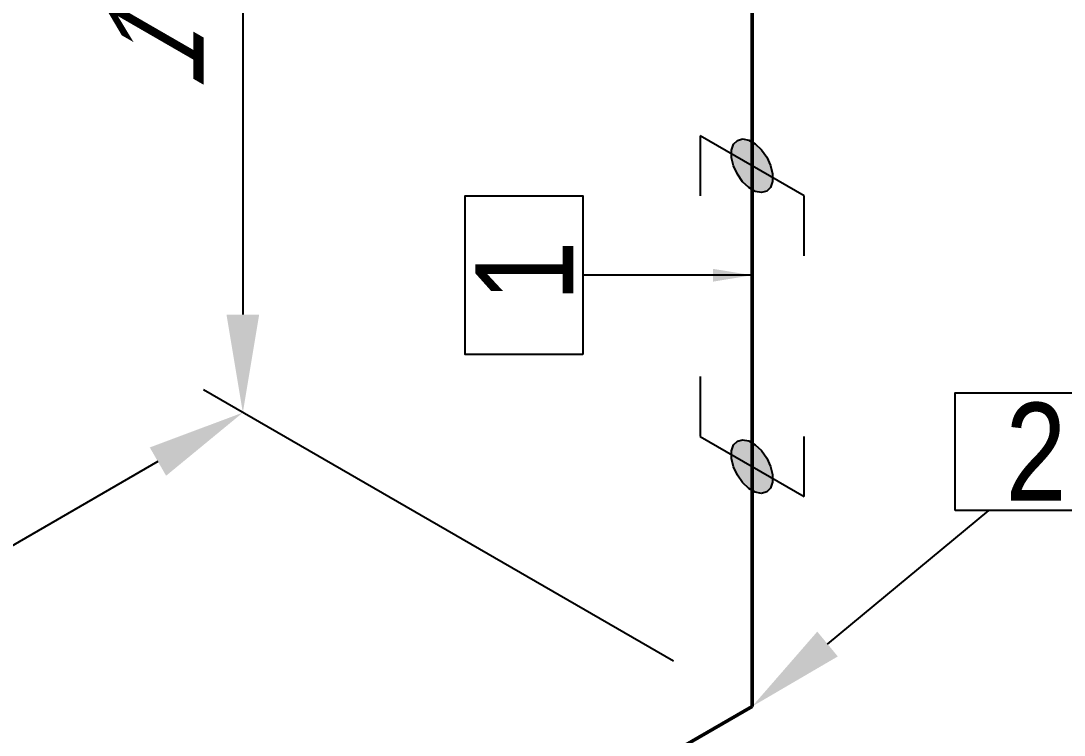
# Model space of a CAD drawing. Header units: millimetres. Extents: x 0 to 594, y 0 to 420.
# Drawn here: x 64.16 to 90.78, y 291.27 to 309.49 of the extents above; entities that cross this region are included whole.
import ezdxf
from ezdxf import colors
from ezdxf.entities.mleader import LeaderData, LeaderLine
from ezdxf.enums import TextEntityAlignment as Align
from ezdxf.math import Vec2, Vec3

# ---------------------------------------------------------------- set-up
doc = ezdxf.new("R2010")
doc.units = ezdxf.units.MM
doc.header["$LTSCALE"] = 0.25
for name, color, linetype in [('용접', 1, 'Continuous'), ('주석', 7, 'Continuous'), ('치수', 1, 'Continuous')]:
    doc.layers.add(name, color=color, linetype=linetype)
doc.layers.add('파이프 작은 보어', color=30, linetype='Continuous', lineweight=50)
doc.styles.add('AdskIsoAnnotation', font='arial.ttf', dxfattribs={"width": 0.8, "height": 1})
doc.styles.add('AdskIsoMetric', font='arial.ttf', dxfattribs={"width": 0.8, "height": 2.5})
doc.styles.add('AdskIsoMetric-30', font='arial.ttf', dxfattribs={"width": 0.8, "height": 2.5})
doc.styles.add('AdskIsoMetric30', font='arial.ttf', dxfattribs={"width": 0.8, "oblique": 30, "height": 2.5})
doc.styles.get("Standard").update_dxf_attribs({"font": 'arial.ttf'})
doc.dimstyles.new('AdskIsoMetric', dxfattribs={"dimtxt": 2.5, "dimasz": 2.5, "dimexe": 1, "dimexo": 2, "dimgap": 0.8, "dimtad": 1, "dimdec": 0, "dimrnd": 1, "dimzin": 0, "dimdsep": 46, "dimtxsty": 'AdskIsoMetric', "dimcen": 0, "dimclrt": 7, "dimadec": 0, "dimazin": 0, "dimtfac": 1, "dimtdec": 0, "dimtmove": 1, "dimatfit": 3, "dimfxl": 0, "dimfrac": 2, "dimtolj": 1, "dimtzin": 0, "dimarcsym": 0})

# ---------------------------------------------------------------- blocks, each defined once
blk = doc.blocks.new('*D28')
at = {"layer": 'Defpoints', "color": 0}
for p in [(82.815, 291.995), (29, 275.925), (41.99, 268.425)]:
    blk.add_point(p, dxfattribs=at)
at = {"layer": '치수', "color": 0, "lineweight": -2}
for p, q in [((80.815, 293.15), (68.825, 300.073)), ((67.66, 298.245), (31.165, 277.175)), ((39.99, 269.58), (28, 276.502))]:
    blk.add_line(p, q, dxfattribs=at)
at = {"layer": '치수', "color": 0}
for points in [[(67.451, 298.606), (67.868, 297.884), (69.825, 299.495)], [(30.957, 277.536), (31.373, 276.814), (29, 275.925)]]:
    blk.add_solid(points, dxfattribs=at)
at = {"layer": '치수', "color": 7, "insert": (47.145, 289.019), "char_height": 2.5, "attachment_point": 5, "rotation": 30, "style": 'AdskIsoMetric-30'}
blk.add_mtext('\\A1;2842', dxfattribs=at)
blk = doc.blocks.new('*D29')
at = {"layer": 'Defpoints', "color": 0}
for p in [(82.815, 311.916), (69.825, 299.495), (82.815, 291.995)]:
    blk.add_point(p, dxfattribs=at)
at = {"layer": '치수', "color": 0, "lineweight": -2}
for p, q in [((80.815, 313.071), (68.825, 319.994)), ((69.825, 316.916), (69.825, 301.995)), ((80.815, 293.15), (68.825, 300.073))]:
    blk.add_line(p, q, dxfattribs=at)
at = {"layer": '치수', "color": 0}
for points in [[(69.408, 316.916), (70.241, 316.916), (69.825, 319.416)], [(69.408, 301.995), (70.241, 301.995), (69.825, 299.495)]]:
    blk.add_solid(points, dxfattribs=at)
at = {"layer": '치수', "color": 7, "insert": (67.58, 310.752), "char_height": 2.5, "attachment_point": 5, "rotation": 90, "style": 'AdskIsoMetric30'}
blk.add_mtext('\\A1;1727', dxfattribs=at)
blk = doc.blocks.new('엘보우-1-Iso2DSkew180')
at = {"color": 0, "linetype": 'ByBlock', "lineweight": -2, "extrusion": (-0.707107, 0.408248, -0.57735)}
for p, q in [((0, 6.124), (0, 0)), ((0, 0), (-5.303, -3.062)), ((0, 0), (0, 0))]:
    blk.add_line(p, q, dxfattribs=at)
blk = doc.blocks.new('엘보우-3-Iso2DSkew90')
at = {"color": 0, "linetype": 'ByBlock', "lineweight": -2, "extrusion": (0.707107, -0.408248, 0.57735)}
for p, q in [((5.303, 3.062), (0, 0)), ((0, 0), (0, -6.124)), ((0, 0), (0, 0))]:
    blk.add_line(p, q, dxfattribs=at)
blk = doc.blocks.new('SocketWeld-2-IsoLeft')
blk.add_hatch(color=256).paths.add_polyline_path([(0.0405, 0.017), (0.0406, 0.0168), (0.0407, 0.0166), (0.0409, 0.0165), (0.041, 0.0163), (0.0412, 0.0161), (0.0413, 0.016), (0.0415, 0.0158), (0.0416, 0.0157), (0.0418, 0.0155), (0.0419, 0.0153), (0.042, 0.0152), (0.0422, 0.015), (0.0423, 0.0148), (0.0425, 0.0147), (0.0426, 0.0145), (0.0428, 0.0143), (0.0429, 0.0142), (0.0431, 0.014), (0.0432, 0.0138), (0.0433, 0.0137), (0.0435, 0.0135), (0.0436, 0.0134), (0.0438, 0.0132), (0.0439, 0.013), (0.0441, 0.0129), (0.0442, 0.0127), (0.0444, 0.0125), (0.0445, 0.0124), (0.0447, 0.0122), (0.0448, 0.012), (0.0449, 0.0119), (0.0451, 0.0117), (0.0452, 0.0115), (0.0454, 0.0114), (0.0455, 0.0112), (0.0457, 0.0111), (0.0458, 0.0109), (0.046, 0.0107), (0.0461, 0.0106), (0.0462, 0.0104), (0.0464, 0.0102), (0.0465, 0.0101), (0.0467, 0.0099), (0.0468, 0.0097), (0.047, 0.0096), (0.0471, 0.0094), (0.0473, 0.0092), (0.0474, 0.0091), (0.0476, 0.0089), (0.0476, 0.0089), (0.0476, 0.0087), (0.0477, 0.0086), (0.0477, 0.0084), (0.0478, 0.0082), (0.0478, 0.008), (0.0479, 0.0078), (0.0479, 0.0076), (0.048, 0.0075), (0.048, 0.0073), (0.0481, 0.0071), (0.0481, 0.0069), (0.0482, 0.0067), (0.0482, 0.0066), (0.0483, 0.0064), (0.0483, 0.0062), (0.0484, 0.006), (0.0484, 0.0058), (0.0485, 0.0056), (0.0485, 0.0055), (0.0486, 0.0053), (0.0486, 0.0051), (0.0487, 0.0049), (0.0487, 0.0047), (0.0488, 0.0046), (0.0488, 0.0044), (0.0489, 0.0042), (0.0489, 0.004), (0.049, 0.0038), (0.049, 0.0036), (0.0491, 0.0035), (0.0491, 0.0033), (0.0492, 0.0031), (0.0492, 0.0029), (0.0493, 0.0027), (0.0493, 0.0025), (0.0494, 0.0024), (0.0494, 0.0022), (0.0495, 0.002), (0.0495, 0.0018), (0.0496, 0.0016), (0.0496, 0.0015), (0.0497, 0.0013), (0.0497, 0.0011), (0.0498, 0.0009), (0.0498, 0.0007), (0.0499, 0.0005), (0.0499, 0.0004), (0.05, 0.0002), (0.05, 0), (0.05, 0), (0.05, -0.0002), (0.0499, -0.0004), (0.0499, -0.0005), (0.0498, -0.0007), (0.0498, -0.0009), (0.0497, -0.0011), (0.0497, -0.0013), (0.0496, -0.0015), (0.0496, -0.0016), (0.0495, -0.0018), (0.0495, -0.002), (0.0494, -0.0022), (0.0494, -0.0024), (0.0493, -0.0025), (0.0493, -0.0027), (0.0492, -0.0029), (0.0492, -0.0031), (0.0491, -0.0033), (0.0491, -0.0035), (0.049, -0.0036), (0.049, -0.0038), (0.0489, -0.004), (0.0489, -0.0042), (0.0488, -0.0044), (0.0488, -0.0046), (0.0487, -0.0047), (0.0487, -0.0049), (0.0486, -0.0051), (0.0486, -0.0053), (0.0485, -0.0055), (0.0485, -0.0056), (0.0484, -0.0058), (0.0484, -0.006), (0.0483, -0.0062), (0.0483, -0.0064), (0.0482, -0.0066), (0.0482, -0.0067), (0.0481, -0.0069), (0.0481, -0.0071), (0.048, -0.0073), (0.048, -0.0075), (0.0479, -0.0076), (0.0479, -0.0078), (0.0478, -0.008), (0.0478, -0.0082), (0.0477, -0.0084), (0.0477, -0.0086), (0.0476, -0.0087), (0.0476, -0.0089), (0.0476, -0.0089), (0.0474, -0.0091), (0.0473, -0.0092), (0.0471, -0.0094), (0.047, -0.0096), (0.0468, -0.0097), (0.0467, -0.0099), (0.0465, -0.0101), (0.0464, -0.0102), (0.0462, -0.0104), (0.0461, -0.0106), (0.046, -0.0107), (0.0458, -0.0109), (0.0457, -0.0111), (0.0455, -0.0112), (0.0454, -0.0114), (0.0452, -0.0115), (0.0451, -0.0117), (0.0449, -0.0119), (0.0448, -0.012), (0.0447, -0.0122), (0.0445, -0.0124), (0.0444, -0.0125), (0.0442, -0.0127), (0.0441, -0.0129), (0.0439, -0.013), (0.0438, -0.0132), (0.0436, -0.0134), (0.0435, -0.0135), (0.0433, -0.0137), (0.0432, -0.0138), (0.0431, -0.014), (0.0429, -0.0142), (0.0428, -0.0143), (0.0426, -0.0145), (0.0425, -0.0147), (0.0423, -0.0148), (0.0422, -0.015), (0.042, -0.0152), (0.0419, -0.0153), (0.0418, -0.0155), (0.0416, -0.0157), (0.0415, -0.0158), (0.0413, -0.016), (0.0412, -0.0161), (0.041, -0.0163), (0.0409, -0.0165), (0.0407, -0.0166), (0.0406, -0.0168), (0.0405, -0.017), (0.0405, -0.017), (0.0402, -0.0171), (0.04, -0.0172), (0.0398, -0.0174), (0.0395, -0.0175), (0.0393, -0.0176), (0.0391, -0.0177), (0.0389, -0.0179), (0.0386, -0.018), (0.0384, -0.0181), (0.0382, -0.0183), (0.038, -0.0184), (0.0377, -0.0185), (0.0375, -0.0187), (0.0373, -0.0188), (0.0371, -0.0189), (0.0368, -0.0191), (0.0366, -0.0192), (0.0364, -0.0193), (0.0362, -0.0194), (0.0359, -0.0196), (0.0357, -0.0197), (0.0355, -0.0198), (0.0353, -0.02), (0.035, -0.0201), (0.0348, -0.0202), (0.0346, -0.0204), (0.0344, -0.0205), (0.0341, -0.0206), (0.0339, -0.0207), (0.0337, -0.0209), (0.0335, -0.021), (0.0332, -0.0211), (0.033, -0.0213), (0.0328, -0.0214), (0.0325, -0.0215), (0.0323, -0.0217), (0.0321, -0.0218), (0.0319, -0.0219), (0.0316, -0.0221), (0.0314, -0.0222), (0.0312, -0.0223), (0.031, -0.0224), (0.0307, -0.0226), (0.0305, -0.0227), (0.0303, -0.0228), (0.0301, -0.023), (0.0298, -0.0231), (0.0296, -0.0232), (0.0294, -0.0234), (0.0294, -0.0234), (0.0291, -0.0234), (0.0288, -0.0235), (0.0285, -0.0236), (0.0283, -0.0237), (0.028, -0.0238), (0.0277, -0.0239), (0.0274, -0.0239), (0.0271, -0.024), (0.0268, -0.0241), (0.0265, -0.0242), (0.0263, -0.0243), (0.026, -0.0244), (0.0257, -0.0244), (0.0254, -0.0245), (0.0251, -0.0246), (0.0248, -0.0247), (0.0246, -0.0248), (0.0243, -0.0249), (0.024, -0.0249), (0.0237, -0.025), (0.0234, -0.0251), (0.0231, -0.0252), (0.0228, -0.0253), (0.0226, -0.0254), (0.0223, -0.0254), (0.022, -0.0255), (0.0217, -0.0256), (0.0214, -0.0257), (0.0211, -0.0258), (0.0209, -0.0259), (0.0206, -0.0259), (0.0203, -0.026), (0.02, -0.0261), (0.0197, -0.0262), (0.0194, -0.0263), (0.0191, -0.0264), (0.0189, -0.0265), (0.0186, -0.0265), (0.0183, -0.0266), (0.018, -0.0267), (0.0177, -0.0268), (0.0174, -0.0269), (0.0172, -0.027), (0.0169, -0.027), (0.0166, -0.0271), (0.0163, -0.0272), (0.016, -0.0273), (0.0157, -0.0274), (0.0155, -0.0275), (0.0155, -0.0275), (0.0151, -0.0275), (0.0148, -0.0275), (0.0145, -0.0275), (0.0142, -0.0276), (0.0139, -0.0276), (0.0136, -0.0276), (0.0132, -0.0277), (0.0129, -0.0277), (0.0126, -0.0277), (0.0123, -0.0277), (0.012, -0.0278), (0.0117, -0.0278), (0.0114, -0.0278), (0.011, -0.0279), (0.0107, -0.0279), (0.0104, -0.0279), (0.0101, -0.0279), (0.0098, -0.028), (0.0095, -0.028), (0.0091, -0.028), (0.0088, -0.0281), (0.0085, -0.0281), (0.0082, -0.0281), (0.0079, -0.0281), (0.0076, -0.0282), (0.0073, -0.0282), (0.0069, -0.0282), (0.0066, -0.0283), (0.0063, -0.0283), (0.006, -0.0283), (0.0057, -0.0283), (0.0054, -0.0284), (0.005, -0.0284), (0.0047, -0.0284), (0.0044, -0.0285), (0.0041, -0.0285), (0.0038, -0.0285), (0.0035, -0.0286), (0.0032, -0.0286), (0.0028, -0.0286), (0.0025, -0.0286), (0.0022, -0.0287), (0.0019, -0.0287), (0.0016, -0.0287), (0.0013, -0.0288), (0.0009, -0.0288), (0.0006, -0.0288), (0.0003, -0.0288), (0, -0.0289), (0, -0.0289), (-0.0003, -0.0288), (-0.0006, -0.0288), (-0.0009, -0.0288), (-0.0013, -0.0288), (-0.0016, -0.0287), (-0.0019, -0.0287), (-0.0022, -0.0287), (-0.0025, -0.0286), (-0.0028, -0.0286), (-0.0032, -0.0286), (-0.0035, -0.0286), (-0.0038, -0.0285), (-0.0041, -0.0285), (-0.0044, -0.0285), (-0.0047, -0.0284), (-0.005, -0.0284), (-0.0054, -0.0284), (-0.0057, -0.0283), (-0.006, -0.0283), (-0.0063, -0.0283), (-0.0066, -0.0283), (-0.0069, -0.0282), (-0.0073, -0.0282), (-0.0076, -0.0282), (-0.0079, -0.0281), (-0.0082, -0.0281), (-0.0085, -0.0281), (-0.0088, -0.0281), (-0.0091, -0.028), (-0.0095, -0.028), (-0.0098, -0.028), (-0.0101, -0.0279), (-0.0104, -0.0279), (-0.0107, -0.0279), (-0.011, -0.0279), (-0.0114, -0.0278), (-0.0117, -0.0278), (-0.012, -0.0278), (-0.0123, -0.0277), (-0.0126, -0.0277), (-0.0129, -0.0277), (-0.0132, -0.0277), (-0.0136, -0.0276), (-0.0139, -0.0276), (-0.0142, -0.0276), (-0.0145, -0.0275), (-0.0148, -0.0275), (-0.0151, -0.0275), (-0.0155, -0.0275), (-0.0155, -0.0275), (-0.0157, -0.0274), (-0.016, -0.0273), (-0.0163, -0.0272), (-0.0166, -0.0271), (-0.0169, -0.027), (-0.0172, -0.027), (-0.0174, -0.0269), (-0.0177, -0.0268), (-0.018, -0.0267), (-0.0183, -0.0266), (-0.0186, -0.0265), (-0.0189, -0.0265), (-0.0191, -0.0264), (-0.0194, -0.0263), (-0.0197, -0.0262), (-0.02, -0.0261), (-0.0203, -0.026), (-0.0206, -0.0259), (-0.0209, -0.0259), (-0.0211, -0.0258), (-0.0214, -0.0257), (-0.0217, -0.0256), (-0.022, -0.0255), (-0.0223, -0.0254), (-0.0226, -0.0254), (-0.0228, -0.0253), (-0.0231, -0.0252), (-0.0234, -0.0251), (-0.0237, -0.025), (-0.024, -0.0249), (-0.0243, -0.0249), (-0.0246, -0.0248), (-0.0248, -0.0247), (-0.0251, -0.0246), (-0.0254, -0.0245), (-0.0257, -0.0244), (-0.026, -0.0244), (-0.0263, -0.0243), (-0.0265, -0.0242), (-0.0268, -0.0241), (-0.0271, -0.024), (-0.0274, -0.0239), (-0.0277, -0.0239), (-0.028, -0.0238), (-0.0283, -0.0237), (-0.0285, -0.0236), (-0.0288, -0.0235), (-0.0291, -0.0234), (-0.0294, -0.0234), (-0.0294, -0.0234), (-0.0296, -0.0232), (-0.0298, -0.0231), (-0.0301, -0.023), (-0.0303, -0.0228), (-0.0305, -0.0227), (-0.0307, -0.0226), (-0.031, -0.0224), (-0.0312, -0.0223), (-0.0314, -0.0222), (-0.0316, -0.0221), (-0.0319, -0.0219), (-0.0321, -0.0218), (-0.0323, -0.0217), (-0.0325, -0.0215), (-0.0328, -0.0214), (-0.033, -0.0213), (-0.0332, -0.0211), (-0.0335, -0.021), (-0.0337, -0.0209), (-0.0339, -0.0207), (-0.0341, -0.0206), (-0.0344, -0.0205), (-0.0346, -0.0204), (-0.0348, -0.0202), (-0.035, -0.0201), (-0.0353, -0.02), (-0.0355, -0.0198), (-0.0357, -0.0197), (-0.0359, -0.0196), (-0.0362, -0.0194), (-0.0364, -0.0193), (-0.0366, -0.0192), (-0.0368, -0.0191), (-0.0371, -0.0189), (-0.0373, -0.0188), (-0.0375, -0.0187), (-0.0377, -0.0185), (-0.038, -0.0184), (-0.0382, -0.0183), (-0.0384, -0.0181), (-0.0386, -0.018), (-0.0389, -0.0179), (-0.0391, -0.0177), (-0.0393, -0.0176), (-0.0395, -0.0175), (-0.0398, -0.0174), (-0.04, -0.0172), (-0.0402, -0.0171), (-0.0405, -0.017), (-0.0405, -0.017), (-0.0406, -0.0168), (-0.0407, -0.0166), (-0.0409, -0.0165), (-0.041, -0.0163), (-0.0412, -0.0161), (-0.0413, -0.016), (-0.0415, -0.0158), (-0.0416, -0.0157), (-0.0418, -0.0155), (-0.0419, -0.0153), (-0.042, -0.0152), (-0.0422, -0.015), (-0.0423, -0.0148), (-0.0425, -0.0147), (-0.0426, -0.0145), (-0.0428, -0.0143), (-0.0429, -0.0142), (-0.0431, -0.014), (-0.0432, -0.0138), (-0.0433, -0.0137), (-0.0435, -0.0135), (-0.0436, -0.0134), (-0.0438, -0.0132), (-0.0439, -0.013), (-0.0441, -0.0129), (-0.0442, -0.0127), (-0.0444, -0.0125), (-0.0445, -0.0124), (-0.0447, -0.0122), (-0.0448, -0.012), (-0.0449, -0.0119), (-0.0451, -0.0117), (-0.0452, -0.0115), (-0.0454, -0.0114), (-0.0455, -0.0112), (-0.0457, -0.0111), (-0.0458, -0.0109), (-0.046, -0.0107), (-0.0461, -0.0106), (-0.0462, -0.0104), (-0.0464, -0.0102), (-0.0465, -0.0101), (-0.0467, -0.0099), (-0.0468, -0.0097), (-0.047, -0.0096), (-0.0471, -0.0094), (-0.0473, -0.0092), (-0.0474, -0.0091), (-0.0476, -0.0089), (-0.0476, -0.0089), (-0.0476, -0.0087), (-0.0477, -0.0086), (-0.0477, -0.0084), (-0.0478, -0.0082), (-0.0478, -0.008), (-0.0479, -0.0078), (-0.0479, -0.0076), (-0.048, -0.0075), (-0.048, -0.0073), (-0.0481, -0.0071), (-0.0481, -0.0069), (-0.0482, -0.0067), (-0.0482, -0.0066), (-0.0483, -0.0064), (-0.0483, -0.0062), (-0.0484, -0.006), (-0.0484, -0.0058), (-0.0485, -0.0056), (-0.0485, -0.0055), (-0.0486, -0.0053), (-0.0486, -0.0051), (-0.0487, -0.0049), (-0.0487, -0.0047), (-0.0488, -0.0046), (-0.0488, -0.0044), (-0.0489, -0.0042), (-0.0489, -0.004), (-0.049, -0.0038), (-0.049, -0.0036), (-0.0491, -0.0035), (-0.0491, -0.0033), (-0.0492, -0.0031), (-0.0492, -0.0029), (-0.0493, -0.0027), (-0.0493, -0.0025), (-0.0494, -0.0024), (-0.0494, -0.0022), (-0.0495, -0.002), (-0.0495, -0.0018), (-0.0496, -0.0016), (-0.0496, -0.0015), (-0.0497, -0.0013), (-0.0497, -0.0011), (-0.0498, -0.0009), (-0.0498, -0.0007), (-0.0499, -0.0005), (-0.0499, -0.0004), (-0.05, -0.0002), (-0.05, 0), (-0.05, 0), (-0.05, 0.0002), (-0.0499, 0.0004), (-0.0499, 0.0005), (-0.0498, 0.0007), (-0.0498, 0.0009), (-0.0497, 0.0011), (-0.0497, 0.0013), (-0.0496, 0.0015), (-0.0496, 0.0016), (-0.0495, 0.0018), (-0.0495, 0.002), (-0.0494, 0.0022), (-0.0494, 0.0024), (-0.0493, 0.0025), (-0.0493, 0.0027), (-0.0492, 0.0029), (-0.0492, 0.0031), (-0.0491, 0.0033), (-0.0491, 0.0035), (-0.049, 0.0036), (-0.049, 0.0038), (-0.0489, 0.004), (-0.0489, 0.0042), (-0.0488, 0.0044), (-0.0488, 0.0046), (-0.0487, 0.0047), (-0.0487, 0.0049), (-0.0486, 0.0051), (-0.0486, 0.0053), (-0.0485, 0.0055), (-0.0485, 0.0056), (-0.0484, 0.0058), (-0.0484, 0.006), (-0.0483, 0.0062), (-0.0483, 0.0064), (-0.0482, 0.0066), (-0.0482, 0.0067), (-0.0481, 0.0069), (-0.0481, 0.0071), (-0.048, 0.0073), (-0.048, 0.0075), (-0.0479, 0.0076), (-0.0479, 0.0078), (-0.0478, 0.008), (-0.0478, 0.0082), (-0.0477, 0.0084), (-0.0477, 0.0086), (-0.0476, 0.0087), (-0.0476, 0.0089), (-0.0476, 0.0089), (-0.0474, 0.0091), (-0.0473, 0.0092), (-0.0471, 0.0094), (-0.047, 0.0096), (-0.0468, 0.0097), (-0.0467, 0.0099), (-0.0465, 0.0101), (-0.0464, 0.0102), (-0.0462, 0.0104), (-0.0461, 0.0106), (-0.046, 0.0107), (-0.0458, 0.0109), (-0.0457, 0.0111), (-0.0455, 0.0112), (-0.0454, 0.0114), (-0.0452, 0.0115), (-0.0451, 0.0117), (-0.0449, 0.0119), (-0.0448, 0.012), (-0.0447, 0.0122), (-0.0445, 0.0124), (-0.0444, 0.0125), (-0.0442, 0.0127), (-0.0441, 0.0129), (-0.0439, 0.013), (-0.0438, 0.0132), (-0.0436, 0.0134), (-0.0435, 0.0135), (-0.0433, 0.0137), (-0.0432, 0.0138), (-0.0431, 0.014), (-0.0429, 0.0142), (-0.0428, 0.0143), (-0.0426, 0.0145), (-0.0425, 0.0147), (-0.0423, 0.0148), (-0.0422, 0.015), (-0.042, 0.0152), (-0.0419, 0.0153), (-0.0418, 0.0155), (-0.0416, 0.0157), (-0.0415, 0.0158), (-0.0413, 0.016), (-0.0412, 0.0161), (-0.041, 0.0163), (-0.0409, 0.0165), (-0.0407, 0.0166), (-0.0406, 0.0168), (-0.0405, 0.017), (-0.0405, 0.017), (-0.0402, 0.0171), (-0.04, 0.0172), (-0.0398, 0.0174), (-0.0395, 0.0175), (-0.0393, 0.0176), (-0.0391, 0.0177), (-0.0389, 0.0179), (-0.0386, 0.018), (-0.0384, 0.0181), (-0.0382, 0.0183), (-0.038, 0.0184), (-0.0377, 0.0185), (-0.0375, 0.0187), (-0.0373, 0.0188), (-0.0371, 0.0189), (-0.0368, 0.0191), (-0.0366, 0.0192), (-0.0364, 0.0193), (-0.0362, 0.0194), (-0.0359, 0.0196), (-0.0357, 0.0197), (-0.0355, 0.0198), (-0.0353, 0.02), (-0.035, 0.0201), (-0.0348, 0.0202), (-0.0346, 0.0204), (-0.0344, 0.0205), (-0.0341, 0.0206), (-0.0339, 0.0207), (-0.0337, 0.0209), (-0.0335, 0.021), (-0.0332, 0.0211), (-0.033, 0.0213), (-0.0328, 0.0214), (-0.0325, 0.0215), (-0.0323, 0.0217), (-0.0321, 0.0218), (-0.0319, 0.0219), (-0.0316, 0.0221), (-0.0314, 0.0222), (-0.0312, 0.0223), (-0.031, 0.0224), (-0.0307, 0.0226), (-0.0305, 0.0227), (-0.0303, 0.0228), (-0.0301, 0.023), (-0.0298, 0.0231), (-0.0296, 0.0232), (-0.0294, 0.0234), (-0.0294, 0.0234), (-0.0291, 0.0234), (-0.0288, 0.0235), (-0.0285, 0.0236), (-0.0283, 0.0237), (-0.028, 0.0238), (-0.0277, 0.0239), (-0.0274, 0.0239), (-0.0271, 0.024), (-0.0268, 0.0241), (-0.0265, 0.0242), (-0.0263, 0.0243), (-0.026, 0.0244), (-0.0257, 0.0244), (-0.0254, 0.0245), (-0.0251, 0.0246), (-0.0248, 0.0247), (-0.0246, 0.0248), (-0.0243, 0.0249), (-0.024, 0.0249), (-0.0237, 0.025), (-0.0234, 0.0251), (-0.0231, 0.0252), (-0.0228, 0.0253), (-0.0226, 0.0254), (-0.0223, 0.0254), (-0.022, 0.0255), (-0.0217, 0.0256), (-0.0214, 0.0257), (-0.0211, 0.0258), (-0.0209, 0.0259), (-0.0206, 0.0259), (-0.0203, 0.026), (-0.02, 0.0261), (-0.0197, 0.0262), (-0.0194, 0.0263), (-0.0191, 0.0264), (-0.0189, 0.0265), (-0.0186, 0.0265), (-0.0183, 0.0266), (-0.018, 0.0267), (-0.0177, 0.0268), (-0.0174, 0.0269), (-0.0172, 0.027), (-0.0169, 0.027), (-0.0166, 0.0271), (-0.0163, 0.0272), (-0.016, 0.0273), (-0.0157, 0.0274), (-0.0155, 0.0275), (-0.0155, 0.0275), (-0.0151, 0.0275), (-0.0148, 0.0275), (-0.0145, 0.0275), (-0.0142, 0.0276), (-0.0139, 0.0276), (-0.0136, 0.0276), (-0.0132, 0.0277), (-0.0129, 0.0277), (-0.0126, 0.0277), (-0.0123, 0.0277), (-0.012, 0.0278), (-0.0117, 0.0278), (-0.0114, 0.0278), (-0.011, 0.0279), (-0.0107, 0.0279), (-0.0104, 0.0279), (-0.0101, 0.0279), (-0.0098, 0.028), (-0.0095, 0.028), (-0.0091, 0.028), (-0.0088, 0.0281), (-0.0085, 0.0281), (-0.0082, 0.0281), (-0.0079, 0.0281), (-0.0076, 0.0282), (-0.0073, 0.0282), (-0.0069, 0.0282), (-0.0066, 0.0283), (-0.0063, 0.0283), (-0.006, 0.0283), (-0.0057, 0.0283), (-0.0054, 0.0284), (-0.005, 0.0284), (-0.0047, 0.0284), (-0.0044, 0.0285), (-0.0041, 0.0285), (-0.0038, 0.0285), (-0.0035, 0.0286), (-0.0032, 0.0286), (-0.0028, 0.0286), (-0.0025, 0.0286), (-0.0022, 0.0287), (-0.0019, 0.0287), (-0.0016, 0.0287), (-0.0013, 0.0288), (-0.0009, 0.0288), (-0.0006, 0.0288), (-0.0003, 0.0288), (0, 0.0289), (0, 0.0289), (0.0003, 0.0288), (0.0006, 0.0288), (0.0009, 0.0288), (0.0013, 0.0288), (0.0016, 0.0287), (0.0019, 0.0287), (0.0022, 0.0287), (0.0025, 0.0286), (0.0028, 0.0286), (0.0032, 0.0286), (0.0035, 0.0286), (0.0038, 0.0285), (0.0041, 0.0285), (0.0044, 0.0285), (0.0047, 0.0284), (0.005, 0.0284), (0.0054, 0.0284), (0.0057, 0.0283), (0.006, 0.0283), (0.0063, 0.0283), (0.0066, 0.0283), (0.0069, 0.0282), (0.0073, 0.0282), (0.0076, 0.0282), (0.0079, 0.0281), (0.0082, 0.0281), (0.0085, 0.0281), (0.0088, 0.0281), (0.0091, 0.028), (0.0095, 0.028), (0.0098, 0.028), (0.0101, 0.0279), (0.0104, 0.0279), (0.0107, 0.0279), (0.011, 0.0279), (0.0114, 0.0278), (0.0117, 0.0278), (0.012, 0.0278), (0.0123, 0.0277), (0.0126, 0.0277), (0.0129, 0.0277), (0.0132, 0.0277), (0.0136, 0.0276), (0.0139, 0.0276), (0.0142, 0.0276), (0.0145, 0.0275), (0.0148, 0.0275), (0.0151, 0.0275), (0.0155, 0.0275), (0.0155, 0.0275), (0.0157, 0.0274), (0.016, 0.0273), (0.0163, 0.0272), (0.0166, 0.0271), (0.0169, 0.027), (0.0172, 0.027), (0.0174, 0.0269), (0.0177, 0.0268), (0.018, 0.0267), (0.0183, 0.0266), (0.0186, 0.0265), (0.0189, 0.0265), (0.0191, 0.0264), (0.0194, 0.0263), (0.0197, 0.0262), (0.02, 0.0261), (0.0203, 0.026), (0.0206, 0.0259), (0.0209, 0.0259), (0.0211, 0.0258), (0.0214, 0.0257), (0.0217, 0.0256), (0.022, 0.0255), (0.0223, 0.0254), (0.0226, 0.0254), (0.0228, 0.0253), (0.0231, 0.0252), (0.0234, 0.0251), (0.0237, 0.025), (0.024, 0.0249), (0.0243, 0.0249), (0.0246, 0.0248), (0.0248, 0.0247), (0.0251, 0.0246), (0.0254, 0.0245), (0.0257, 0.0244), (0.026, 0.0244), (0.0263, 0.0243), (0.0265, 0.0242), (0.0268, 0.0241), (0.0271, 0.024), (0.0274, 0.0239), (0.0277, 0.0239), (0.028, 0.0238), (0.0283, 0.0237), (0.0285, 0.0236), (0.0288, 0.0235), (0.0291, 0.0234), (0.0294, 0.0234), (0.0294, 0.0234), (0.0296, 0.0232), (0.0298, 0.0231), (0.0301, 0.023), (0.0303, 0.0228), (0.0305, 0.0227), (0.0307, 0.0226), (0.031, 0.0224), (0.0312, 0.0223), (0.0314, 0.0222), (0.0316, 0.0221), (0.0319, 0.0219), (0.0321, 0.0218), (0.0323, 0.0217), (0.0325, 0.0215), (0.0328, 0.0214), (0.033, 0.0213), (0.0332, 0.0211), (0.0335, 0.021), (0.0337, 0.0209), (0.0339, 0.0207), (0.0341, 0.0206), (0.0344, 0.0205), (0.0346, 0.0204), (0.0348, 0.0202), (0.035, 0.0201), (0.0353, 0.02), (0.0355, 0.0198), (0.0357, 0.0197), (0.0359, 0.0196), (0.0362, 0.0194), (0.0364, 0.0193), (0.0366, 0.0192), (0.0368, 0.0191), (0.0371, 0.0189), (0.0373, 0.0188), (0.0375, 0.0187), (0.0377, 0.0185), (0.038, 0.0184), (0.0382, 0.0183), (0.0384, 0.0181), (0.0386, 0.018), (0.0389, 0.0179), (0.0391, 0.0177), (0.0393, 0.0176), (0.0395, 0.0175), (0.0398, 0.0174), (0.04, 0.0172), (0.0402, 0.0171)], flags=0)
at = {"color": 0, "linetype": 'ByBlock', "lineweight": -2, "extrusion": (0, -0.816497, -0.57735)}
for p, q in [((0.0884, 0.051), (0, 0.1021)), ((-0.0884, -0.051), (0.0884, 0.051)), ((-0.0405, 0.017), (-0.0294, 0.0234)), ((-0.0294, 0.0234), (-0.0155, 0.0275)), ((-0.0155, 0.0275), (0, 0.0289)), ((0, 0.0289), (0.0155, 0.0275)), ((0.0155, 0.0275), (0.0294, 0.0234)), ((0.0294, 0.0234), (0.0405, 0.017)), ((-0.1768, 0), (-0.0884, -0.051)), ((-0.05, 0), (-0.0476, 0.0089)), ((-0.0476, -0.0089), (-0.05, 0)), ((-0.0476, 0.0089), (-0.0405, 0.017)), ((0.0405, 0.017), (0.0476, 0.0089)), ((0.0476, 0.0089), (0.05, 0)), ((-0.0405, -0.017), (-0.0476, -0.0089)), ((-0.0294, -0.0234), (-0.0405, -0.017)), ((0.0405, -0.017), (0.0294, -0.0234)), ((0.0476, -0.0089), (0.0405, -0.017)), ((0.05, 0), (0.0476, -0.0089)), ((-0.0155, -0.0275), (-0.0294, -0.0234)), ((0, -0.0289), (-0.0155, -0.0275)), ((0.0155, -0.0275), (0, -0.0289)), ((0.0294, -0.0234), (0.0155, -0.0275))]:
    blk.add_line(p, q, dxfattribs=at)
blk = doc.blocks.new('AnnoRect')
at = {"color": 0, "linetype": 'ByBlock', "lineweight": -2}
blk.add_wipeout([(-0.81, -0.6), (-0.81, 0.6), (0.81, 0.6), (0.81, -0.6)], dxfattribs=at)
blk.add_lwpolyline([(-0.81, -0.6), (-0.81, 0.6), (0.81, 0.6), (0.81, -0.6)], close=True, dxfattribs=at)
at = {"color": 0, "linetype": 'ByBlock', "lineweight": -2, "style": 'AdskIsoAnnotation', "width": 0.8}
blk.add_attdef('XX', text='', height=1, dxfattribs=at).set_placement((0, 0), align=Align.MIDDLE_CENTER)

msp = doc.modelspace()

# ---------------------------------------------------------------- linework, layer by layer
at = {"layer": '파이프 작은 보어'}
msp.add_lwpolyline([(82.815, 305.7926), (82.815, 298.119)], dxfattribs=at)

# ---------------------------------------------------------------- block references
at = {"layer": '용접', "xscale": 15, "yscale": 15, "zscale": 15}
for p, rotation in [((82.815, 305.7926), 119.999999999755), ((82.815, 298.119), 299.9999999997258)]:
    msp.add_blockref('SocketWeld-2-IsoLeft', p, dxfattribs=dict(at, rotation=rotation))
at = {"layer": '파이프 작은 보어'}
for name, p in [('엘보우-3-Iso2DSkew90', (82.815, 311.9163)), ('엘보우-1-Iso2DSkew180', (82.815, 291.9953))]:
    msp.add_blockref(name, p, dxfattribs=at)

# ---------------------------------------------------------------- dimensions: what is measured, and where the dimension line sits
at = {"layer": '치수'}
for base, p1, p2, angle, text, override, picture, middle in [((69.8246, 299.4953), (82.815, 311.9163), (82.815, 291.9953), 270, '1727', {"dimtad": 0, "dimlfac": 86.702988, "dimtxsty": 'AdskIsoMetric30', "dimse1": 0, "dimse2": 0, "dimsd1": 0, "dimsd2": 0, "dimtmove": 1}, '*D29', (67.5796, 310.7519)), ((28.9998, 275.925), (82.815, 291.9953), (41.9902, 268.425), 210, '2842', {"dimtad": 0, "dimlfac": 60.278883, "dimtxsty": 'AdskIsoMetric-30', "dimse1": 0, "dimse2": 0, "dimsd1": 0, "dimsd2": 0, "dimtmove": 1}, '*D28', (47.1451, 289.0191))]:
    dim = msp.add_linear_dim(base=base, p1=p1, p2=p2, angle=angle, text=text, dimstyle='AdskIsoMetric', override=override, dxfattribs=at)
    dim.commit()
    dim.dimension.update_dxf_attribs({"geometry": picture, "text_midpoint": middle, "dimtype": 160})

# ---------------------------------------------------------------- leaders
at = {"layer": '주석'}
ml = msp.add_multileader_mtext('Standard', dxfattribs=at)
ml.set_content('')
ml.set_leader_properties()
ml.build(insert=Vec2(0, 0))
ml.multileader.update_dxf_attribs({"dogleg_length": 0, "arrow_head_size": 0})
ctx = ml.context
ctx.base_point, ctx.arrow_head_size, ctx.plane_origin = Vec3(78.5, 303), 0, Vec3(-9, -1)
notes = []
notes.append((ctx, [(0, (1, 1, 0), (78.5, 303), (-1, 0), 0, [(0, [(82.815, 303)], 0, [])])]))
ctx.mtext, ml.multileader.dxf.content_type = None, 0
ml = msp.add_multileader_mtext('Standard', dxfattribs=at)
ml.set_content('')
ml.set_leader_properties()
ml.build(insert=Vec2(0, 0))
ml.multileader.update_dxf_attribs({"dogleg_length": 0, "arrow_head_size": 2.5})
ctx = ml.context
ctx.base_point, ctx.arrow_head_size, ctx.plane_origin = Vec3(88.8571, 297), 2.5, Vec3(-9, -1)
notes.append((ctx, [(0, (1, 1, 0), (88.8571, 297), (-1, 0), 0, [(0, [(82.815, 291.9953)], 0, [])])]))
ctx.mtext, ml.multileader.dxf.content_type = None, 0
for ctx, leaders in notes:
    for number, flags, end, landing, length, lines in leaders:
        leader = LeaderData()
        leader.index, (leader.has_last_leader_line, leader.has_dogleg_vector, leader.attachment_direction) = number, flags
        leader.last_leader_point, leader.dogleg_vector, leader.dogleg_length = Vec3(end), Vec3(landing), length
        for number, points, colour, breaks in lines:
            line = LeaderLine()
            line.index, line.vertices, line.color, line.breaks = number, Vec3.list(points), colors.encode_raw_color(colour), breaks
            leader.lines.append(line)
        ctx.leaders.append(leader)

# ---------------------------------------------------------------- next in the draw order: block references
ref = msp.add_blockref('AnnoRect', (77, 303), dxfattribs=dict(at, xscale=2.500000000000001, yscale=2.500000000000001, zscale=2.500000000000001, rotation=89.9999999999963))
ref.add_attrib('XX_001', '1', (78.2551, 302.3274), dxfattribs={"layer": '0', "color": 0, "linetype": 'ByBlock', "lineweight": -2, "height": 2.5, "rotation": 90, "style": 'AdskIsoAnnotation', "width": 0.8})
ref = msp.add_blockref('AnnoRect', (90.0238, 298.5), dxfattribs=dict(at, xscale=2.5, yscale=2.5, zscale=2.5))
ref.add_attrib('XX_001', '2', (89.2796, 297.2449), dxfattribs={"layer": '0', "color": 0, "linetype": 'ByBlock', "lineweight": -2, "height": 2.5, "style": 'AdskIsoAnnotation', "width": 0.8})

doc.saveas('drawing.dxf')
